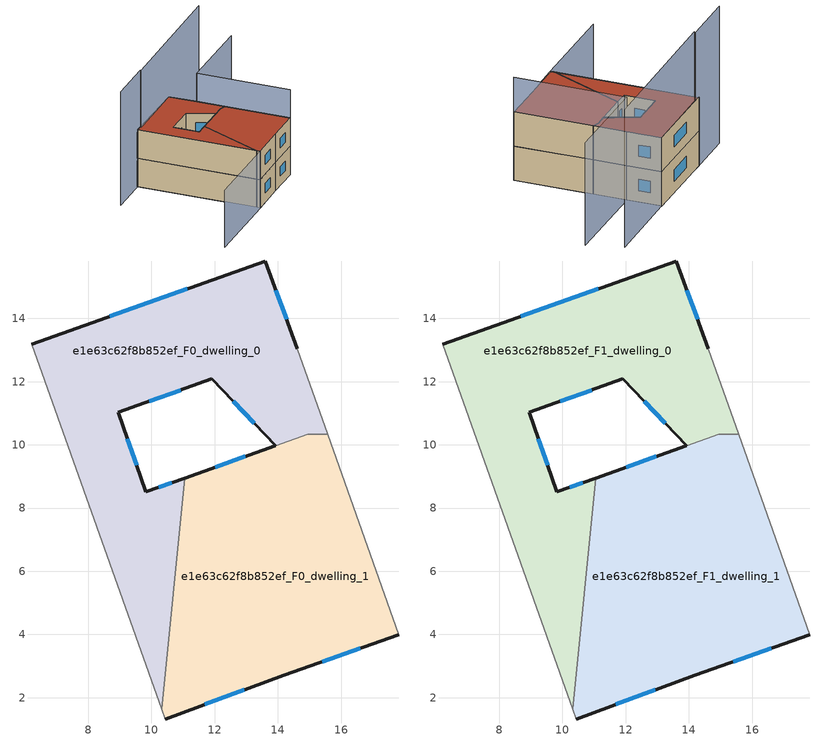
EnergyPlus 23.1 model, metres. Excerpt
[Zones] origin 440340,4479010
e1e63c62f8b852ef_F0_dwelling_0
 floor ground (EU_floor_Construction): 10.33,1.63 11.05,8.95 9.82,8.51 8.94,11.03 11.91,12.09 13.93,9.98 14.94,10.34 15.57,10.34 14.61,13.05 13.6,15.82 6.21,13.18 z0
 wall outside (EU_wall_Construction): 13.93,9.98 11.91,12.09 8.94,11.03 9.82,8.51 11.05,8.95 / 6.21,13.18 13.6,15.82 14.61,13.05 z0:3
 wall adiabatic (EU_wall_Construction): 14.61,13.05 15.57,10.34 / 10.33,1.63 6.21,13.18 z0:3
 wall to e1e63c62f8b852ef_F0_dwelling_1 (EU_wall_Construction): 15.57,10.34 14.94,10.34 13.93,9.98 / 11.05,8.95 10.33,1.63 z0:3
 window (EU_Window_Construction): 13.25,10.68 12.58,11.39 / 10.92,11.74 9.93,11.38 / 9.24,10.19 9.53,9.35 / 10.23,8.66 10.64,8.8 / 8.68,14.06 11.13,14.94 / 13.94,14.89 14.28,13.97 z1:2
e1e63c62f8b852ef_F0_dwelling_1
 floor ground (EU_floor_Construction): 17.82,4 15.57,10.34 14.94,10.34 11.05,8.95 10.33,1.63 10.43,1.33 14.19,2.71 z0
 wall outside (EU_wall_Construction): 17.82,4 14.19,2.71 10.43,1.33 / 11.05,8.95 13.92,9.98 z0:3
 wall adiabatic (EU_wall_Construction): 15.57,10.34 17.82,4 / 10.43,1.33 10.33,1.63 z0:3
 window (EU_Window_Construction): 16.61,3.57 15.41,3.14 / 12.94,2.24 11.69,1.79 / 12.01,9.29 12.96,9.63 z1:2
e1e63c62f8b852ef_F1_dwelling_0
 floor to e1e63c62f8b852ef_F0_dwelling_0 (EU_floor_Construction): 10.33,1.63 11.05,8.95 9.82,8.51 8.94,11.03 11.91,12.09 13.93,9.98 14.94,10.34 15.57,10.34 14.61,13.05 13.6,15.82 6.21,13.18 z3
 wall outside (EU_wall_Construction): 13.93,9.98 11.91,12.09 8.94,11.03 9.82,8.51 11.05,8.95 / 6.21,13.18 13.6,15.82 14.61,13.05 z3:6
 wall adiabatic (EU_wall_Construction): 14.61,13.05 15.57,10.34 / 10.33,1.63 6.21,13.18 z3:6
 wall to e1e63c62f8b852ef_F1_dwelling_1 (EU_wall_Construction): 15.57,10.34 14.94,10.34 13.93,9.98 / 11.05,8.95 10.33,1.63 z3:6
 window (EU_Window_Construction): 13.25,10.68 12.58,11.39 / 10.92,11.74 9.93,11.38 / 9.24,10.19 9.53,9.35 / 10.23,8.66 10.64,8.8 / 8.68,14.06 11.13,14.94 / 13.94,14.89 14.28,13.97 z4:5
 roof outside (EU_roof_Construction): 13.6,15.82 14.61,13.05 15.57,10.34 14.94,10.34 13.93,9.98 11.91,12.09 8.94,11.03 9.82,8.51 11.05,8.95 10.33,1.63 6.21,13.18 z6
e1e63c62f8b852ef_F1_dwelling_1
 floor to e1e63c62f8b852ef_F0_dwelling_1 (EU_floor_Construction): 17.82,4 15.57,10.34 14.94,10.34 11.05,8.95 10.33,1.63 10.43,1.33 14.19,2.71 z3
 wall outside (EU_wall_Construction): 17.82,4 14.19,2.71 10.43,1.33 / 11.05,8.95 13.92,9.98 z3:6
 wall adiabatic (EU_wall_Construction): 15.57,10.34 17.82,4 / 10.43,1.33 10.33,1.63 z3:6
 window (EU_Window_Construction): 16.61,3.57 15.41,3.14 / 12.94,2.24 11.69,1.79 / 12.01,9.29 12.96,9.63 z4:5
 roof outside (EU_roof_Construction): 15.57,10.34 17.82,4 14.19,2.71 10.43,1.33 10.33,1.63 11.05,8.95 14.94,10.34 z6
shading: 6.21,13.2 10.45,1.31 / 10.45,1.31 1.81,-1.77 z0:6; 17.82,4 14.61,13.04 / 14.61,13.04 22.91,16 z0:9; 6.85,13.41 2.08,11.68 / 21.08,18.52 6.9,13.3 z0:12
[Building]
EU S2 Campaign: North Axis=0; Terrain=City; Solar Distribution=FullExterior
[Site:Location]
Madrid: Latitude=40.5; Longitude=-3.5; Time Zone=1; Elevation=609
[SizingPeriod:WeatherFileDays]
AnnualSizingPeriod: Begin Month=1; Begin Day of Month=1; End Month=12; End Day of Month=31; Day of Week for Start Day=Monday; Use Weather File Daylight Saving Period=No; Use Weather File Rain and Snow Indicators=No
[MATERIAL]
EU_InternalMass_Material: Roughness=MediumRough; Thickness=0.1; Conductivity=1; Density=1800; Specific Heat=900; Thermal Absorptance=0.9; Solar Absorptance=0.7; Visible Absorptance=0.7
[MATERIAL:NOMASS] Roughness=MediumRough; Thermal Absorptance=0.9; Solar Absorptance=0.7; Visible Absorptance=0.7
Name | Thermal Resistance
EU_wall_NoMass | 0.459673
EU_roof_NoMass | 0.495815
EU_floor_NoMass | 0.788942
[WINDOWMATERIAL:SIMPLEGLAZINGSYSTEM]
EU_Window_SimpleGlazing: UFactor=4.26103; Solar Heat Gain Coefficient=0.85; Visible Transmittance=0.85
[CONSTRUCTION]
EU_wall_Construction: EU_wall_NoMass
EU_roof_Construction: EU_roof_NoMass
EU_floor_Construction: EU_floor_NoMass
EU_InternalMass_Construction: EU_InternalMass_Material
EU_Window_Construction: EU_Window_SimpleGlazing
[ZONE] Type=1; Multiplier=1; Ceiling Height=autocalculate; Floor Area=autocalculate; Part of Total Floor Area=Yes
Name | Volume
e1e63c62f8b852ef_F0_dwelling_0 | 133.832
e1e63c62f8b852ef_F1_dwelling_0 | 133.831
e1e63c62f8b852ef_F0_dwelling_1; e1e63c62f8b852ef_F1_dwelling_1 | 132.36
[INTERNALMASS] Construction=EU_InternalMass_Construction
Name | Zone or ZoneList | Surface Area
e1e63c62f8b852ef_F0_dwelling_0_EU_InternalMass | e1e63c62f8b852ef_F0_dwelling_0 | 44.6101
e1e63c62f8b852ef_F0_dwelling_1_EU_InternalMass | e1e63c62f8b852ef_F0_dwelling_1 | 44.1193
e1e63c62f8b852ef_F1_dwelling_0_EU_InternalMass | e1e63c62f8b852ef_F1_dwelling_0 | 44.6101
e1e63c62f8b852ef_F1_dwelling_1_EU_InternalMass | e1e63c62f8b852ef_F1_dwelling_1 | 44.1193
[OTHEREQUIPMENT] Fuel Type=Electricity; Design Level Calculation Method=Watts/Area; Power per Zone Floor Area=1; Fraction Latent=0; Fraction Radiant=0; Fraction Lost=0; Carbon Dioxide Generation Rate=0; EndUse Subcategory=EU_Step8_InternalGains
Name | Zone or ZoneList or Space or SpaceList | Schedule
EU_Step8_InternalGain_e1e63c62f8b852ef_F0_dwelling_0_f000 | e1e63c62f8b852ef_F0_dwelling_0 | EU_Step8_GainSchedule_e1e63c62f8b852ef_F0_dwelling_0_f000
EU_Step8_InternalGain_e1e63c62f8b852ef_F0_dwelling_1_f000 | e1e63c62f8b852ef_F0_dwelling_1 | EU_Step8_GainSchedule_e1e63c62f8b852ef_F0_dwelling_1_f000
EU_Step8_InternalGain_e1e63c62f8b852ef_F1_dwelling_0_f000 | e1e63c62f8b852ef_F1_dwelling_0 | EU_Step8_GainSchedule_e1e63c62f8b852ef_F1_dwelling_0_f000
EU_Step8_InternalGain_e1e63c62f8b852ef_F1_dwelling_1_f000 | e1e63c62f8b852ef_F1_dwelling_1 | EU_Step8_GainSchedule_e1e63c62f8b852ef_F1_dwelling_1_f000
[ZONEVENTILATION:DESIGNFLOWRATE] Schedule=EU_AlwaysOn; Design Flow Rate Calculation Method=AirChanges/Hour; Air Changes per Hour=0.719161; Ventilation Type=Natural; Fan Pressure Rise=0; Fan Total Efficiency=1; Constant Term Coefficient=1; Temperature Term Coefficient=0; Velocity Term Coefficient=0; Velocity Squared Term Coefficient=0; Minimum Indoor Temperature=-100; Maximum Indoor Temperature=100; Delta Temperature=-100; Minimum Outdoor Temperature=-100; Maximum Outdoor Temperature=100; Maximum Wind Speed=40
Name | Zone or ZoneList or Space or SpaceList
EU_ConstantAir_e1e63c62f8b852ef_F0_dwelling_0 | e1e63c62f8b852ef_F0_dwelling_0
EU_ConstantAir_e1e63c62f8b852ef_F0_dwelling_1 | e1e63c62f8b852ef_F0_dwelling_1
EU_ConstantAir_e1e63c62f8b852ef_F1_dwelling_0 | e1e63c62f8b852ef_F1_dwelling_0
EU_ConstantAir_e1e63c62f8b852ef_F1_dwelling_1 | e1e63c62f8b852ef_F1_dwelling_1
[HVACTEMPLATE:THERMOSTAT] Constant Heating Setpoint=20; Constant Cooling Setpoint=50
EU_HeatOnly_e1e63c62f8b852ef_F0_dwelling_0; EU_HeatOnly_e1e63c62f8b852ef_F0_dwelling_1; EU_HeatOnly_e1e63c62f8b852ef_F1_dwelling_0; EU_HeatOnly_e1e63c62f8b852ef_F1_dwelling_1
[HVACTEMPLATE:ZONE:IDEALLOADSAIRSYSTEM] System Availability Schedule=EU_AlwaysOn; Maximum Heating Supply Air Temperature=50; Minimum Cooling Supply Air Temperature=13; Maximum Heating Supply Air Humidity Ratio=0.0156; Minimum Cooling Supply Air Humidity Ratio=0.0077; Heating Limit=NoLimit; Cooling Limit=NoLimit; Heating Availability Schedule=EU_AlwaysOn; Cooling Availability Schedule=EU_CoolingOff; Dehumidification Control Type=ConstantSensibleHeatRatio; Cooling Sensible Heat Ratio=0.7; Dehumidification Setpoint=60; Humidification Control Type=None; Humidification Setpoint=30; Outdoor Air Method=None; Outdoor Air Flow Rate per Person=0.00944; Outdoor Air Flow Rate per Zone Floor Area=0; Outdoor Air Flow Rate per Zone=0; Demand Controlled Ventilation Type=None; Outdoor Air Economizer Type=NoEconomizer; Heat Recovery Type=None; Sensible Heat Recovery Effectiveness=0.7; Latent Heat Recovery Effectiveness=0.65
Name | Template Thermostat
e1e63c62f8b852ef_F0_dwelling_0 | EU_HeatOnly_e1e63c62f8b852ef_F0_dwelling_0
e1e63c62f8b852ef_F0_dwelling_1 | EU_HeatOnly_e1e63c62f8b852ef_F0_dwelling_1
e1e63c62f8b852ef_F1_dwelling_0 | EU_HeatOnly_e1e63c62f8b852ef_F1_dwelling_0
e1e63c62f8b852ef_F1_dwelling_1 | EU_HeatOnly_e1e63c62f8b852ef_F1_dwelling_1
[SIZING:ZONE] Zone Cooling Design Supply Air Temperature Input Method=SupplyAirTemperature; Zone Cooling Design Supply Air Temperature=13; Zone Heating Design Supply Air Temperature Input Method=SupplyAirTemperature; Zone Heating Design Supply Air Temperature=50; Zone Cooling Design Supply Air Humidity Ratio=0.008; Zone Heating Design Supply Air Humidity Ratio=0.008; Cooling Design Air Flow Method=DesignDay; Cooling Design Air Flow Rate=0; Cooling Minimum Air Flow per Zone Floor Area=0.000762; Cooling Minimum Air Flow=0; Cooling Minimum Air Flow Fraction=0.2; Heating Design Air Flow Method=DesignDay; Heating Design Air Flow Rate=0; Heating Maximum Air Flow per Zone Floor Area=0.002032; Heating Maximum Air Flow=0.141576; Heating Maximum Air Flow Fraction=0.3; Account for Dedicated Outdoor Air System=No; Dedicated Outdoor Air System Control Strategy=NeutralSupplyAir; Dedicated Outdoor Air Low Setpoint Temperature for Design=autosize; Dedicated Outdoor Air High Setpoint Temperature for Design=autosize; Zone Load Sizing Method=Sensible Load Only No Latent Load; Zone Latent Cooling Design Supply Air Humidity Ratio Input Method=HumidityRatioDifference; Zone Cooling Design Supply Air Humidity Ratio Difference=0.005; Zone Latent Heating Design Supply Air Humidity Ratio Input Method=HumidityRatioDifference; Zone Humidification Design Supply Air Humidity Ratio Difference=0.005
e1e63c62f8b852ef_F0_dwelling_0; e1e63c62f8b852ef_F0_dwelling_1; e1e63c62f8b852ef_F1_dwelling_0; e1e63c62f8b852ef_F1_dwelling_1
[SCHEDULE:CONSTANT]
Name | Hourly Value
EU_AlwaysOn | 1
EU_CoolingOff | 0
[SCHEDULE:FILE] Column Number=1; Rows to Skip at Top=0; Number of Hours of Data=8760; Column Separator=Comma; Interpolate to Timestep=No; Minutes per Item=60; Adjust Schedule for Daylight Savings=Yes
Name | File
EU_Step8_GainSchedule_e1e63c62f8b852ef_F0_dwelling_0_f000 | ../../schedules/e1e63c62f8b852ef/e1e63c62f8b852ef_F0_dwelling_0_f000_gain.csv
EU_Step8_GainSchedule_e1e63c62f8b852ef_F0_dwelling_1_f000 | ../../schedules/e1e63c62f8b852ef/e1e63c62f8b852ef_F0_dwelling_1_f000_gain.csv
EU_Step8_GainSchedule_e1e63c62f8b852ef_F1_dwelling_0_f000 | ../../schedules/e1e63c62f8b852ef/e1e63c62f8b852ef_F1_dwelling_0_f000_gain.csv
EU_Step8_GainSchedule_e1e63c62f8b852ef_F1_dwelling_1_f000 | ../../schedules/e1e63c62f8b852ef/e1e63c62f8b852ef_F1_dwelling_1_f000_gain.csv
